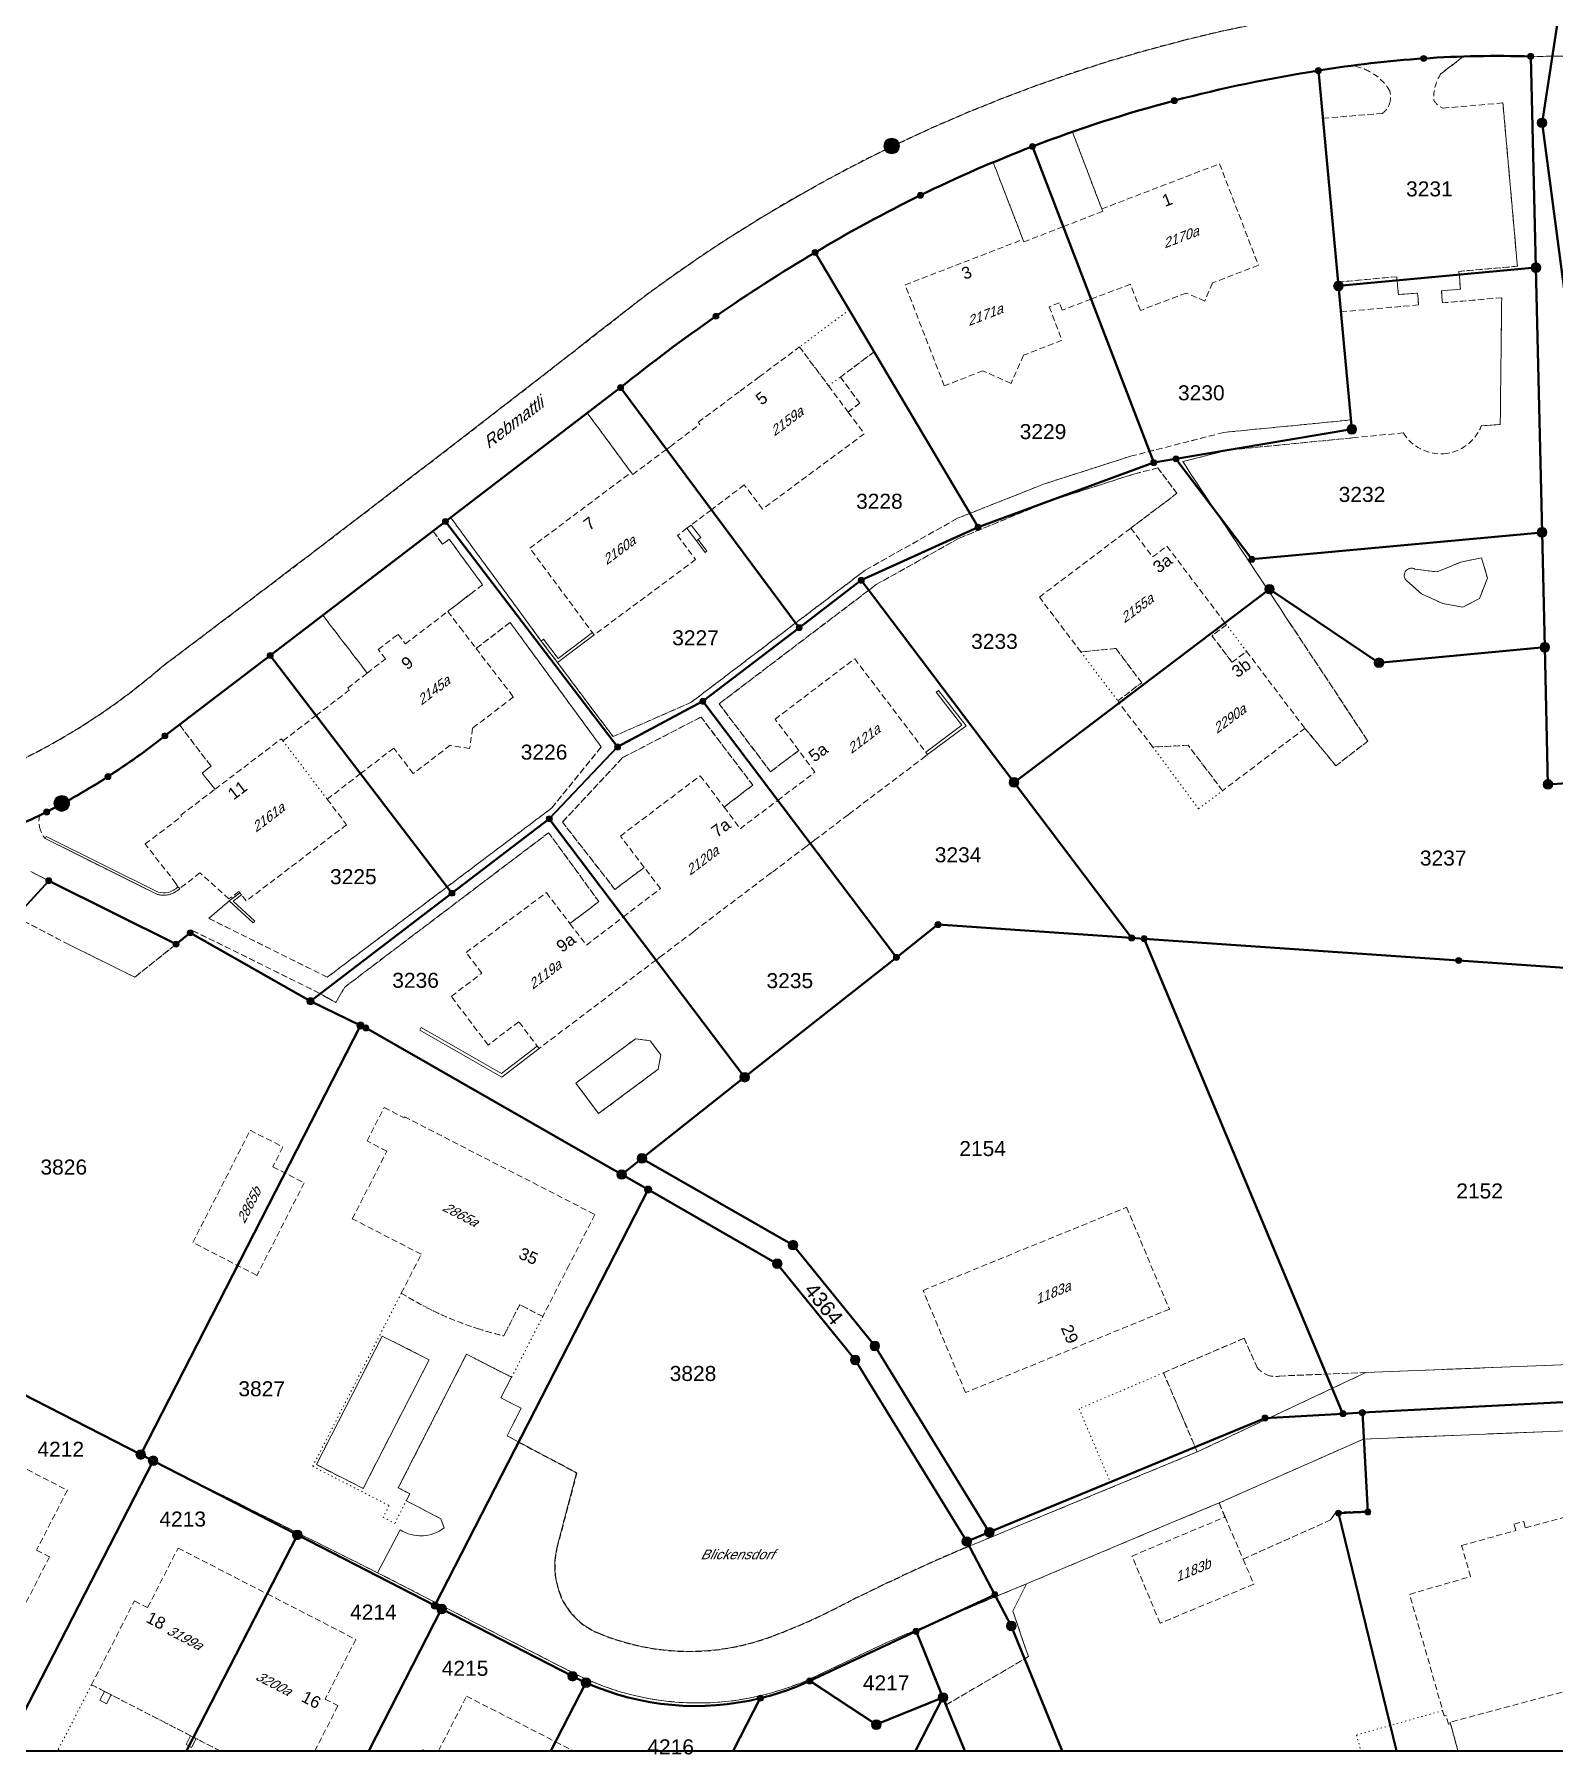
# Model space of a CAD drawing. Header units: metres. Extents: x 2681481 to 2682537, y 1228589 to 1229401.
# Drawn here: x 2681594.7 to 2681721.3, y 1228588.7 to 1228732 of the extents above; entities that cross this region are included whole.
import ezdxf
from ezdxf.enums import TextEntityAlignment as Align

# ---------------------------------------------------------------- set-up
doc = ezdxf.new("R2010")
doc.units = ezdxf.units.M
doc.linetypes.add('DASHED', pattern=[0.75, 0.5, -0.25])
doc.linetypes.add('DOT', pattern=[0.25, 0, -0.25])
for name, color, linetype, lineweight in [('AV_01132_LFP3_Bolzen', 253, 'Continuous', 18), ('AV_01219_Gebäudenummer_Objektnamen', 253, 'Continuous', 18), ('AV_01221_Strasse_Weg', 253, 'Continuous', 18), ('AV_01224_Wasserbecken', 253, 'Continuous', 18), ('AV_01225_Übrige_befestigte_Fläche', 253, 'DASHED', 18), ('AV_01229_Strassenbeschriftung_Objektname', 253, 'Continuous', 18), ('AV_01234_Gartenanlage', 253, 'DASHED', 18), ('AV_01241_Offenes_Gewässer', 253, 'Continuous', 18), ('AV_01251_Geschlossener_Wald', 253, 'DASHED', 18), ('AV_01313_Mauer_massiver_Sockel_Lawinenverbauung', 253, 'Continuous', 18), ('AV_01321_Unterirdisches_Gebäude_Reservoir_Unterstand', 253, 'Continuous', 18), ('AV_01529_Ortsname', 253, 'Continuous', 35), ('AV_01611_Parzelle', 253, 'Continuous', 40), ('AV_01619_Parzellennummer', 253, 'Continuous', 40), ('AV_01651_Markstein', 253, 'Continuous', 15), ('AV_01653_Bolzen', 253, 'Continuous', 15), ('AV_01657_Unversicherter_Grenzpunkt', 253, 'Continuous', 15)]:
    doc.layers.add(name, color=color, linetype=linetype, lineweight=lineweight)
doc.layers.add('AV_01231_Acker_Wiese_Weide', color=253, linetype='DASHED')
doc.layers.add('AV_01299', color=253, linetype='Continuous')
doc.styles.get("Standard").update_dxf_attribs({"font": 'arial.ttf'})

# ---------------------------------------------------------------- blocks, each defined once
blk = doc.blocks.new('LFP3BO')
at = {"true_color": 0xffffff}
h = blk.add_hatch(color=7, dxfattribs=at)
edge = h.paths.add_edge_path()
edge.add_arc((0, 0), 0.65, 0, 360)
for radius in [0.65, 0.25]:
    blk.add_circle((0, 0), radius)
blk = doc.blocks.new('GPM')
at = {"true_color": 0xffffff}
h = blk.add_hatch(color=7, dxfattribs=at)
edge = h.paths.add_edge_path()
edge.add_arc((0, 0), 0.4, 0, 360)
blk.add_circle((0, 0), 0.4)
blk = doc.blocks.new('GPBOL')
at = {"true_color": 0xffffff}
h = blk.add_hatch(color=7, dxfattribs=at)
edge = h.paths.add_edge_path()
edge.add_arc((0, 0), 0.25, 0, 360)
blk.add_circle((0, 0), 0.25)
blk = doc.blocks.new('GPUV')
at = {"true_color": 0xffffff}
h = blk.add_hatch(color=7, dxfattribs=at)
edge = h.paths.add_edge_path()
edge.add_arc((0, 0), 0.3, 0, 360)
at = {"color": 7, "true_color": 0xffffff}
blk.add_circle((0, 0), 0.3, dxfattribs=at)
blk.add_circle((0, 0), 0.08)

msp = doc.modelspace()

# ---------------------------------------------------------------- linework, layer by layer
at = {"layer": 'AV_01221_Strasse_Weg', "linetype": 'Continuous'}
for points in [[(2681695.98, 1228732.72, 0.013298), (2681690.41, 1228731.45, 0.100539), (2681644.62, 1228709.45, -0.00467), (2681605.49, 1228679.41, -0.09128), (2681588.07, 1228669.16, -0.096375)], [(2681590.49, 1228664.92, 0.019023), (2681595.18, 1228666.94), (2681595.77, 1228667.22, 0.025385), (2681600.87, 1228670.16, 0.02502), (2681605.61, 1228673.56), (2681606.82, 1228674.48), (2681614.38, 1228680.25), (2681618.76, 1228683.6), (2681627.93, 1228690.62), (2681629.4, 1228691.74), (2681640.78, 1228700.44), (2681643.55, 1228702.55, -0.017928), (2681651.49, 1228708.5, -0.017762), (2681659.74, 1228713.8, -0.021362), (2681668.52, 1228718.57, -0.014007), (2681674.57, 1228721.32, -0.007374), (2681677.84, 1228722.63, -0.007752), (2681681.17, 1228723.85, -0.019208), (2681689.66, 1228726.45, -0.02636), (2681701.65, 1228728.95, -0.007589), (2681704.41, 1228729.36, -0.016488), (2681710.41, 1228729.96, -0.009098), (2681713.71, 1228730.12, -0.015469), (2681719.33, 1228730.13), (2681721.12, 1228730.14), (2681722.14, 1228730.15, -0.105595)], [(2681730.36, 1228621.52), (2681705.6, 1228620.54), (2681691.56, 1228613.93), (2681676.61, 1228607.74), (2681674.48, 1228606.87), (2681672.58, 1228606.08), (2681672.25, 1228605.95, 0.015026), (2681662.52, 1228601.44, -0.031767), (2681656.28, 1228598.62, -0.192953), (2681641.73, 1228598.83, -0.21795), (2681638.43, 1228602.28, -0.148124), (2681638.28, 1228606.06), (2681639.89, 1228612.19), (2681635.07, 1228614.75), (2681634.1, 1228615.27), (2681634.58, 1228616.22), (2681635.27, 1228617.56), (2681634.66, 1228617.88), (2681633.58, 1228618.44), (2681634.48, 1228620.14), (2681631.7, 1228621.56), (2681630.73, 1228622.07), (2681625.04, 1228610.94), (2681625.99, 1228610.45), (2681625.69, 1228609.85), (2681626.53, 1228609.43), (2681628.57, 1228608.37), (2681628.87, 1228607.6, -0.310953), (2681625.2, 1228607.44), (2681623.31, 1228603.87), (2681639.68, 1228595.49, 0.233108), (2681659.81, 1228595.25), (2681664.52, 1228597.5, -0.015172), (2681668.14, 1228599.09), (2681674.79, 1228601.88), (2681677.35, 1228602.95), (2681689.12, 1228607.9), (2681689.12, 1228607.9), (2681693.38, 1228609.68), (2681705.4, 1228615), (2681730.5, 1228616.02)]]:
    msp.add_lwpolyline(points, format="xyb", dxfattribs=at)
msp.add_lwpolyline([(2681593.19, 1228658.48), (2681595.94, 1228661.49), (2681594.45, 1228662.25)], dxfattribs=at)
at = {"layer": 'AV_01224_Wasserbecken', "linetype": 'Continuous'}
for points in [[(2681646.69, 1228645.79), (2681646.9, 1228646.98), (2681646.01, 1228648.17), (2681644.8, 1228648.33), (2681639.82, 1228644.64), (2681641.71, 1228642.1), (2681646.69, 1228645.79)], [(2681618.22, 1228612.87), (2681622.11, 1228610.89), (2681627.61, 1228621.6), (2681623.71, 1228623.58), (2681618.22, 1228612.87)]]:
    msp.add_lwpolyline(points, close=True, dxfattribs=at)
at = {"layer": 'AV_01225_Übrige_befestigte_Fläche'}
msp.add_lwpolyline([(2681594.45, 1228662.25), (2681595.94, 1228661.49), (2681593.19, 1228658.48), (2681597.6, 1228656.18), (2681603.1, 1228653.45), (2681606.54, 1228656.21), (2681607.72, 1228657.15), (2681607.94, 1228657.33), (2681618.46, 1228652.14), (2681619.84, 1228651.35), (2681620.58, 1228652.63), (2681637.56, 1228665.49), (2681641.74, 1228659.75), (2681639.33, 1228657.92), (2681640.71, 1228656.13), (2681643.78, 1228658.48), (2681646.87, 1228660.84), (2681645.52, 1228662.6), (2681643.08, 1228660.77), (2681638.71, 1228666.37), (2681643.72, 1228671.74), (2681650.25, 1228675.12), (2681654.56, 1228669.45), (2681652.17, 1228667.63), (2681653.5, 1228665.82), (2681656.63, 1228668.18), (2681659.73, 1228670.53), (2681658.39, 1228672.34), (2681656.04, 1228670.57), (2681651.75, 1228676.22), (2681664.83, 1228686.15), (2681671.69, 1228689.99), (2681679.21, 1228693.09), (2681686.37, 1228695.38), (2681688.28, 1228695.86), (2681689.87, 1228693.75), (2681686.03, 1228690.85), (2681687.85, 1228688.45), (2681689.04, 1228689.35), (2681693.87, 1228682.97), (2681693.99, 1228682.8), (2681692.79, 1228681.89), (2681694.46, 1228679.68), (2681695.67, 1228680.59), (2681698.84, 1228676.4), (2681700.53, 1228674.18), (2681703.11, 1228671.06), (2681705.77, 1228673.12), (2681699.2, 1228683.06), (2681699.2, 1228683.06), (2681690.35, 1228696.39), (2681694.14, 1228697.35), (2681704.5, 1228698.37), (2681708.72, 1228698.78, 0.280819), (2681712.09, 1228697.05, 0.289251), (2681715.21, 1228699.36), (2681716.79, 1228699.49), (2681716.91, 1228710.04), (2681711.98, 1228709.61), (2681711.89, 1228710.61), (2681713.48, 1228710.75), (2681713.35, 1228712.23), (2681718.22, 1228712.66), (2681717.01, 1228726.26), (2681712.01, 1228725.82, -0.158544), (2681711.26, 1228726.48, -0.164263), (2681711.85, 1228728.69), (2681713.71, 1228730.12, 0.009098), (2681710.41, 1228729.96, 0.016488), (2681704.41, 1228729.36, -0.089101), (2681705.89, 1228728.88, -0.135288), (2681707.59, 1228727.26, -0.150102), (2681707.58, 1228726.23, -0.151175), (2681706.99, 1228725.39), (2681702.02, 1228724.98), (2681703.29, 1228711.34), (2681708.17, 1228711.79), (2681708.31, 1228710.29), (2681709.9, 1228710.43), (2681709.99, 1228709.44), (2681703.52, 1228708.86), (2681704.36, 1228699.86), (2681693.76, 1228698.82), (2681686, 1228696.83), (2681678.75, 1228694.51), (2681671.6, 1228691.67), (2681663.92, 1228687.35), (2681649.4, 1228676.33), (2681642.92, 1228673.49), (2681638.3, 1228679.65), (2681636.94, 1228681.45), (2681629.4, 1228691.74), (2681627.93, 1228690.62), (2681628.72, 1228689.51), (2681629.29, 1228689.92), (2681632.06, 1228686.13), (2681631.08, 1228685.39), (2681629.26, 1228683.99), (2681629.16, 1228683.91), (2681630.19, 1228682.58), (2681631.52, 1228680.83), (2681634.35, 1228683), (2681641.94, 1228672.63), (2681637.81, 1228667.54), (2681619.13, 1228653.46), (2681609.27, 1228658.36), (2681610.97, 1228659.81), (2681611.86, 1228660.49), (2681611.77, 1228660.6), (2681610.94, 1228659.97), (2681608.53, 1228662.14), (2681606.84, 1228660.83, -0.139023), (2681605.91, 1228660.33, -0.120947), (2681604.99, 1228660.35), (2681595.64, 1228665, -0.1177), (2681595.18, 1228665.94, -0.111222), (2681595.18, 1228666.94, -0.019023), (2681590.49, 1228664.92)], format="xyb", dxfattribs=at)
for points in [[(2681674.57, 1228721.32), (2681677.05, 1228714.89), (2681677.13, 1228714.69), (2681680.04, 1228715.81), (2681680.41, 1228715.96), (2681683.69, 1228717.23), (2681683.61, 1228717.43), (2681681.17, 1228723.85, 0.007752), (2681677.84, 1228722.63, 0.007374), (2681674.57, 1228721.32)], [(2681664.65, 1228705.52), (2681659.74, 1228713.8, 0.017762), (2681651.49, 1228708.5, 0.017928), (2681643.55, 1228702.55), (2681640.78, 1228700.44), (2681644.43, 1228695.49), (2681644.56, 1228695.32), (2681647.05, 1228697.18), (2681647.36, 1228697.41), (2681647.7, 1228697.66), (2681650.15, 1228699.5), (2681650.02, 1228699.68), (2681653.5, 1228702.26), (2681655.09, 1228703.44), (2681658.45, 1228705.94), (2681660.87, 1228702.7), (2681662.49, 1228700.52), (2681663.47, 1228701.25), (2681661.85, 1228703.43), (2681664.65, 1228705.52)], [(2681691.56, 1228613.93), (2681705.6, 1228620.54), (2681698.45, 1228620.25, -0.14582), (2681697.38, 1228620.34, -0.136825), (2681696.56, 1228620.95), (2681695.47, 1228623.39), (2681688.75, 1228620.52), (2681691.56, 1228613.93)], [(2681743.19, 1228589.03), (2681739.63, 1228600.39, -0.234563), (2681739.53, 1228599.63, -0.19004), (2681739.01, 1228599.27), (2681736.71, 1228598.68), (2681735.64, 1228598.4), (2681736.34, 1228595.89), (2681731.83, 1228594.63), (2681731.35, 1228596.44), (2681712.63, 1228591.43), (2681712.66, 1228591.3), (2681713.27, 1228589.03), (2681743.19, 1228589.03)]]:
    msp.add_lwpolyline(points, format="xyb", close=True, dxfattribs=at)
for points in [[(2681615.44, 1228673.14), (2681618.2, 1228675.25), (2681620.96, 1228677.36), (2681620.83, 1228677.54), (2681622.45, 1228678.78), (2681618.76, 1228683.6), (2681614.38, 1228680.25), (2681606.82, 1228674.48), (2681609.45, 1228671.03), (2681608.7, 1228670.45), (2681609.79, 1228669.11), (2681615.31, 1228673.31), (2681615.44, 1228673.14)], [(2681693.38, 1228609.68), (2681693.88, 1228608.51), (2681695.38, 1228605), (2681702.66, 1228608.26), (2681703.1, 1228608.92), (2681705.76, 1228609), (2681705.4, 1228615), (2681693.38, 1228609.68)], [(2681676.21, 1228600.66), (2681677.35, 1228602.95), (2681674.79, 1228601.88), (2681668.14, 1228599.09), (2681670.7, 1228592.89), (2681677.5, 1228596.88), (2681676.21, 1228600.66)]]:
    msp.add_lwpolyline(points, close=True, dxfattribs=at)
at = {"layer": 'AV_01231_Acker_Wiese_Weide'}
msp.add_lwpolyline([(2681482.55, 1229065.97), (2681482.55, 1228752.2), (2681496.52, 1228749.21), (2681523.35, 1228743.48), (2681526.47, 1228739.15), (2681536.18, 1228704.08), (2681569.32, 1228666.04, 0.096375), (2681588.07, 1228669.16, 0.09128), (2681605.49, 1228679.41, 0.00467), (2681644.62, 1228709.45, -0.100539), (2681690.41, 1228731.45, -0.013298), (2681695.98, 1228732.72, -0.029497), (2681708.46, 1228734.45), (2681708.65, 1228734.47, 0.369992), (2681711.63, 1228737.92, -0.009231), (2681706.58, 1228751.26, -0.107092), (2681704.14, 1228768.67, -0.162121), (2681709.14, 1228781.9, -0.036195), (2681721.25, 1228792.55, 0.023757), (2681724.52, 1228794.64)], format="xyb", dxfattribs=at)
msp.add_lwpolyline([(2681645.84, 1228635.77), (2681635.07, 1228614.75), (2681639.89, 1228612.19), (2681638.28, 1228606.06, 0.148124), (2681638.43, 1228602.28, 0.21795), (2681641.73, 1228598.83, 0.192953), (2681656.28, 1228598.62, 0.031767), (2681662.52, 1228601.44, -0.015026), (2681672.25, 1228605.95), (2681672.58, 1228606.08), (2681672.37, 1228606.47), (2681663.08, 1228621.59), (2681656.59, 1228629.6), (2681645.84, 1228635.77)], format="xyb", close=True, dxfattribs=at)
at = {"layer": 'AV_01234_Gartenanlage'}
for points in [[(2681726.25, 1228669.89), (2681720.76, 1228669.51), (2681720.5, 1228680.93), (2681720.27, 1228690.5), (2681719.76, 1228712.54), (2681719.33, 1228730.13, 0.015469), (2681713.71, 1228730.12), (2681711.85, 1228728.69, 0.164263), (2681711.26, 1228726.48, 0.158544), (2681712.01, 1228725.82), (2681717.01, 1228726.26), (2681718.22, 1228712.66), (2681713.35, 1228712.23), (2681713.48, 1228710.75), (2681711.89, 1228710.61), (2681711.98, 1228709.61), (2681716.91, 1228710.04), (2681716.79, 1228699.49), (2681715.21, 1228699.36, -0.289251), (2681712.09, 1228697.05, -0.280819), (2681708.72, 1228698.78), (2681704.5, 1228698.37), (2681694.14, 1228697.35), (2681690.35, 1228696.39), (2681699.2, 1228683.06), (2681705.77, 1228673.12), (2681703.11, 1228671.06), (2681700.53, 1228674.18), (2681693.67, 1228668.99), (2681690.8, 1228672.77), (2681687.87, 1228672.62), (2681685.05, 1228676.29), (2681684.95, 1228676.47), (2681686.94, 1228677.98), (2681684.78, 1228680.83), (2681681.87, 1228680.54), (2681678.42, 1228685.11), (2681686.03, 1228690.85), (2681689.87, 1228693.75), (2681688.28, 1228695.86), (2681686.37, 1228695.38), (2681679.21, 1228693.09), (2681671.69, 1228689.99), (2681664.83, 1228686.15), (2681651.75, 1228676.22), (2681656.04, 1228670.57), (2681658.39, 1228672.34), (2681656.41, 1228674.94), (2681663.04, 1228679.97), (2681668.96, 1228672.19), (2681669.11, 1228671.99), (2681668.94, 1228671.86), (2681662.67, 1228667.12), (2681662.49, 1228666.98), (2681659.73, 1228664.89), (2681659.34, 1228664.6), (2681659.01, 1228664.35), (2681656.27, 1228662.27), (2681656.08, 1228662.14), (2681649.79, 1228657.38), (2681649.62, 1228657.24), (2681646.85, 1228655.15), (2681646.5, 1228654.89), (2681636.76, 1228647.52), (2681635.07, 1228649.75), (2681632.52, 1228647.81), (2681629.45, 1228651.86), (2681632, 1228653.79), (2681630.69, 1228655.52), (2681637.37, 1228660.5), (2681639.33, 1228657.92), (2681641.74, 1228659.75), (2681637.56, 1228665.49), (2681620.58, 1228652.63), (2681619.84, 1228651.35), (2681618.46, 1228652.14), (2681607.94, 1228657.33), (2681607.72, 1228657.15), (2681606.54, 1228656.21), (2681603.1, 1228653.45), (2681597.6, 1228656.18), (2681593.19, 1228658.48)], [(2681592.62, 1228619.35), (2681603.6, 1228613.71), (2681623.31, 1228603.87), (2681625.2, 1228607.44, 0.310953), (2681628.87, 1228607.6), (2681628.57, 1228608.37), (2681626.53, 1228609.43), (2681625.69, 1228609.85), (2681625.99, 1228610.45), (2681625.04, 1228610.94), (2681630.73, 1228622.07), (2681631.7, 1228621.56), (2681634.48, 1228620.14), (2681633.58, 1228618.44), (2681634.66, 1228617.88), (2681635.27, 1228617.56), (2681634.58, 1228616.22), (2681634.1, 1228615.27), (2681635.07, 1228614.75), (2681645.84, 1228635.77), (2681656.59, 1228629.6), (2681663.08, 1228621.59), (2681672.37, 1228606.47), (2681672.58, 1228606.08), (2681674.48, 1228606.87), (2681676.61, 1228607.74), (2681691.56, 1228613.93), (2681688.75, 1228620.52), (2681695.47, 1228623.39), (2681696.56, 1228620.95, 0.136825), (2681697.38, 1228620.34, 0.14582), (2681698.45, 1228620.25), (2681705.6, 1228620.54), (2681730.36, 1228621.52, 0.085204)], [(2681730.5, 1228616.02), (2681705.4, 1228615), (2681705.76, 1228609), (2681703.1, 1228608.92), (2681702.66, 1228608.26), (2681695.38, 1228605), (2681696.27, 1228602.92), (2681688.47, 1228599.66), (2681686.13, 1228605.26), (2681693.88, 1228608.51), (2681693.38, 1228609.68), (2681689.12, 1228607.9), (2681677.35, 1228602.95), (2681676.21, 1228600.66), (2681677.5, 1228596.88), (2681670.7, 1228592.89), (2681668.14, 1228599.09, 0.015172), (2681664.52, 1228597.5), (2681659.81, 1228595.25, -0.233108), (2681639.68, 1228595.49), (2681623.31, 1228603.87), (2681603.6, 1228613.71), (2681592.62, 1228619.35)]]:
    msp.add_lwpolyline(points, format="xyb", dxfattribs=at)
for points in [[(2681693.76, 1228698.82), (2681704.36, 1228699.86), (2681703.52, 1228708.86), (2681709.99, 1228709.44), (2681709.9, 1228710.43), (2681708.31, 1228710.29), (2681708.17, 1228711.79), (2681703.29, 1228711.34), (2681702.02, 1228724.98), (2681706.99, 1228725.39, 0.151175), (2681707.58, 1228726.23, 0.150102), (2681707.59, 1228727.26, 0.135288), (2681705.89, 1228728.88, 0.089101), (2681704.41, 1228729.36, 0.007589), (2681701.65, 1228728.95, 0.02636), (2681689.66, 1228726.45, 0.019208), (2681681.17, 1228723.85), (2681683.61, 1228717.43), (2681693.42, 1228721.19), (2681696.65, 1228712.74), (2681692.83, 1228711.27), (2681692.19, 1228709.76), (2681690.64, 1228710.43), (2681686.83, 1228708.98), (2681686, 1228711.16), (2681682.72, 1228709.92), (2681680.49, 1228709.07), (2681680.32, 1228709), (2681680.09, 1228709.61), (2681679.24, 1228709.29), (2681680.3, 1228706.49), (2681677.1, 1228705.25), (2681676.06, 1228702.9), (2681673.72, 1228703.95), (2681670.5, 1228702.7), (2681667.24, 1228711.11), (2681677.05, 1228714.89), (2681674.57, 1228721.32, 0.014007), (2681668.52, 1228718.57, 0.021362), (2681659.74, 1228713.8), (2681664.65, 1228705.52), (2681661.85, 1228703.43), (2681663.47, 1228701.25), (2681662.49, 1228700.52), (2681663.84, 1228698.71), (2681655.37, 1228692.44), (2681653.85, 1228694.45), (2681651.11, 1228692.38), (2681649.43, 1228691.11), (2681649.07, 1228690.84), (2681648.28, 1228690.24), (2681649.8, 1228688.23), (2681641.35, 1228681.96), (2681636, 1228689.18), (2681644.43, 1228695.49), (2681640.78, 1228700.44), (2681629.4, 1228691.74), (2681636.94, 1228681.45), (2681638.3, 1228679.65), (2681642.92, 1228673.49), (2681649.4, 1228676.33), (2681663.92, 1228687.35), (2681671.6, 1228691.67), (2681678.75, 1228694.51), (2681686, 1228696.83), (2681693.76, 1228698.82)], [(2681715.06, 1228684.99), (2681713.68, 1228684.27), (2681712, 1228684.57), (2681710.23, 1228685.38), (2681709, 1228686.46, -0.888539), (2681709.69, 1228687.44), (2681711.55, 1228687.2), (2681713.5, 1228688.03), (2681715.23, 1228688.38), (2681715.72, 1228686.68), (2681715.06, 1228684.99)], [(2681595.77, 1228667.22), (2681595.18, 1228666.94, 0.111222), (2681595.18, 1228665.94, 0.1177), (2681595.64, 1228665), (2681604.99, 1228660.35, 0.120947), (2681605.91, 1228660.33, 0.139023), (2681606.84, 1228660.83), (2681606.7, 1228660.98), (2681606.53, 1228661.27), (2681604.17, 1228664.29), (2681603.97, 1228664.55), (2681607, 1228666.85), (2681606.93, 1228666.94), (2681609.79, 1228669.11), (2681608.7, 1228670.45), (2681609.45, 1228671.03), (2681606.82, 1228674.48), (2681605.61, 1228673.56, -0.02502), (2681600.87, 1228670.16, -0.025385), (2681595.77, 1228667.22)], [(2681639.27, 1228629.51), (2681637.07, 1228625.2), (2681635.15, 1228626.19), (2681633.82, 1228623.59, -0.020586), (2681631.6, 1228624.21, -0.063167), (2681625.29, 1228627.15), (2681626.95, 1228630.39), (2681621.21, 1228633.34), (2681624.09, 1228638.97), (2681622.44, 1228639.82), (2681623.87, 1228642.61), (2681625.52, 1228641.76), (2681625.56, 1228641.84), (2681641.41, 1228633.69), (2681639.27, 1228629.51)]]:
    msp.add_lwpolyline(points, format="xyb", close=True, dxfattribs=at)
for points in [[(2681631.08, 1228685.39), (2681632.06, 1228686.13), (2681629.29, 1228689.92), (2681628.72, 1228689.51), (2681627.93, 1228690.62), (2681618.76, 1228683.6), (2681622.45, 1228678.78), (2681623.99, 1228679.96), (2681623.38, 1228680.75), (2681625.02, 1228682), (2681625.63, 1228681.21), (2681629.16, 1228683.91), (2681629.26, 1228683.99), (2681631.08, 1228685.39)], [(2681641.94, 1228672.63), (2681634.35, 1228683), (2681631.52, 1228680.83), (2681633.83, 1228677.83), (2681634.63, 1228676.79), (2681631.23, 1228674.2), (2681630.98, 1228672.49), (2681629.36, 1228672.77), (2681626.29, 1228670.42), (2681624.66, 1228672.54), (2681621.9, 1228670.41), (2681619.12, 1228668.28), (2681620.74, 1228666.15), (2681612.38, 1228659.81), (2681611.98, 1228660.33), (2681611.86, 1228660.49), (2681610.97, 1228659.81), (2681609.27, 1228658.36), (2681619.13, 1228653.46), (2681637.81, 1228667.54), (2681641.94, 1228672.63)], [(2681643.08, 1228660.77), (2681645.52, 1228662.6), (2681643.53, 1228665.21), (2681650.18, 1228670.23), (2681652.17, 1228667.63), (2681654.56, 1228669.45), (2681650.25, 1228675.12), (2681643.72, 1228671.74), (2681638.71, 1228666.37), (2681643.08, 1228660.77)], [(2681646.9, 1228646.98), (2681646.69, 1228645.79), (2681641.71, 1228642.1), (2681639.82, 1228644.64), (2681644.8, 1228648.33), (2681646.01, 1228648.17), (2681646.9, 1228646.98)], [(2681614.59, 1228637.68), (2681617.21, 1228636.33), (2681613.27, 1228628.63), (2681607.93, 1228631.37), (2681612.72, 1228640.71), (2681615.43, 1228639.32), (2681614.59, 1228637.68)], [(2681689.24, 1228625.81), (2681672.27, 1228618.87), (2681668.73, 1228627.38), (2681685.68, 1228634.3), (2681689.24, 1228625.81)], [(2681622.11, 1228610.89), (2681618.22, 1228612.87), (2681623.71, 1228623.58), (2681627.61, 1228621.6), (2681622.11, 1228610.89)], [(2681582.72, 1228618.31), (2681590.13, 1228614.51), (2681597.49, 1228610.74), (2681594.93, 1228605.75), (2681596, 1228605.2), (2681592.44, 1228598.23), (2681591.36, 1228598.78), (2681590.84, 1228599.05), (2681584.22, 1228602.45), (2681584, 1228602.56), (2681583.76, 1228602.68), (2681575.51, 1228606.91), (2681579.09, 1228613.87), (2681580.16, 1228613.32), (2681582.72, 1228618.31)]]:
    msp.add_lwpolyline(points, close=True, dxfattribs=at)
msp.add_lwpolyline([(2681590.67, 1228589.03), (2681610.22, 1228589.03), (2681608.21, 1228590.06), (2681607.99, 1228590.18), (2681607.75, 1228590.3), (2681601.13, 1228593.7), (2681600.58, 1228593.99), (2681599.5, 1228594.54), (2681603.08, 1228601.52), (2681604.17, 1228600.96), (2681606.71, 1228605.92), (2681614.12, 1228602.11), (2681621.5, 1228598.32), (2681618.95, 1228593.35), (2681620.02, 1228592.8), (2681618.09, 1228589.03), (2681627.05, 1228589.03), (2681627.1, 1228589.12), (2681627.28, 1228589.03), (2681628.39, 1228589.03), (2681630.73, 1228593.59), (2681638.14, 1228589.79), (2681639.63, 1228589.03), (2681713.27, 1228589.03), (2681713.27, 1228589.03), (2681712.66, 1228591.3), (2681712.47, 1228591.25), (2681712.27, 1228591.99), (2681712.12, 1228591.95), (2681709.24, 1228602.07), (2681714.32, 1228603.55), (2681713.57, 1228606.14), (2681718.08, 1228607.38), (2681717.93, 1228607.91), (2681718.74, 1228608.13), (2681718.89, 1228607.6), (2681731.58, 1228611.09)], dxfattribs=at)
at = {"layer": 'AV_01241_Offenes_Gewässer', "linetype": 'Continuous'}
msp.add_lwpolyline([(2681713.68, 1228684.27), (2681715.06, 1228684.99), (2681715.72, 1228686.68), (2681715.23, 1228688.38), (2681713.5, 1228688.03), (2681711.55, 1228687.2), (2681709.69, 1228687.44, 0.888539), (2681709, 1228686.46), (2681710.23, 1228685.38), (2681712, 1228684.57), (2681713.68, 1228684.27)], format="xyb", close=True, dxfattribs=at)
at = {"layer": 'AV_01251_Geschlossener_Wald'}
msp.add_lwpolyline([(2681727.94, 1228723.49, -0.014468), (2681728.09, 1228727.5, 0.106004), (2681725.4, 1228729.46, 0.105595), (2681722.14, 1228730.15), (2681721.12, 1228730.14), (2681719.33, 1228730.13), (2681719.76, 1228712.54), (2681720.27, 1228690.5), (2681720.5, 1228680.93), (2681720.76, 1228669.51), (2681726.25, 1228669.89), (2681728.48, 1228670.04), (2681727.95, 1228690.66, -0.003212), (2681727.81, 1228701.87, -0.003323), (2681727.81, 1228713.01), (2681727.94, 1228723.49)], format="xyb", close=True, dxfattribs=at)
at = {"layer": 'AV_01313_Mauer_massiver_Sockel_Lawinenverbauung', "linetype": 'Continuous'}
for points in [[(2681650.22, 1228690.07), (2681649.43, 1228691.11), (2681649.07, 1228690.84), (2681649.86, 1228689.8), (2681650, 1228689.91), (2681650.22, 1228690.07)], [(2681650.73, 1228688.94), (2681650, 1228689.91), (2681649.86, 1228689.8), (2681650.59, 1228688.83), (2681650.73, 1228688.94)], [(2681638.3, 1228679.65), (2681641.35, 1228681.96), (2681641.21, 1228682.15), (2681638.35, 1228680), (2681637.14, 1228681.6), (2681636.94, 1228681.45), (2681638.3, 1228679.65)], [(2681672.31, 1228674.39), (2681670.03, 1228677.34), (2681669.83, 1228677.19), (2681671.96, 1228674.44), (2681668.96, 1228672.19), (2681669.11, 1228671.99), (2681672.31, 1228674.39)], [(2681613.1, 1228658.13), (2681611.28, 1228659.79), (2681611.98, 1228660.33), (2681611.86, 1228660.49), (2681610.97, 1228659.81), (2681612.96, 1228657.99), (2681613.1, 1228658.13)], [(2681633.65, 1228645.13), (2681636.76, 1228647.52), (2681636.61, 1228647.72), (2681633.63, 1228645.43), (2681626.96, 1228649.27), (2681626.83, 1228649.05), (2681633.65, 1228645.13)], [(2681600.75, 1228592.96), (2681601.13, 1228593.7), (2681600.58, 1228593.99), (2681600.2, 1228593.25), (2681600.75, 1228592.96)], [(2681607.83, 1228589.32), (2681608.21, 1228590.06), (2681607.75, 1228590.3), (2681607.37, 1228589.56), (2681607.83, 1228589.32)]]:
    msp.add_lwpolyline(points, dxfattribs=at)
msp.add_lwpolyline([(2681605.04, 1228660.54), (2681595.73, 1228665.18), (2681595.64, 1228665), (2681604.99, 1228660.35, 0.120947), (2681605.91, 1228660.33, 0.139023), (2681606.84, 1228660.83), (2681606.7, 1228660.98, -0.138031), (2681605.87, 1228660.52, -0.120316), (2681605.04, 1228660.54)], format="xyb", dxfattribs=at)
at = {"layer": 'AV_01321_Unterirdisches_Gebäude_Reservoir_Unterstand', "linetype": 'DOT'}
for points in [[(2681662.58, 1228709.02), (2681658.45, 1228705.94), (2681660.87, 1228702.7)], [(2681660.87, 1228702.7), (2681661.85, 1228703.43), (2681664.65, 1228705.52), (2681662.58, 1228709.02)], [(2681695.67, 1228680.59), (2681693.99, 1228682.8), (2681692.79, 1228681.89), (2681694.46, 1228679.68), (2681695.67, 1228680.59)], [(2681686.94, 1228677.98), (2681684.78, 1228680.83), (2681681.87, 1228680.54), (2681684.95, 1228676.47), (2681686.94, 1228677.98)], [(2681615.44, 1228673.14), (2681619.12, 1228668.28)], [(2681693.67, 1228668.99), (2681690.8, 1228672.77), (2681687.87, 1228672.62), (2681691.68, 1228667.48), (2681693.67, 1228668.99)], [(2681624.76, 1228607.98), (2681625.99, 1228610.45), (2681625.04, 1228610.94), (2681630.73, 1228622.07), (2681634.48, 1228620.14)], [(2681688.75, 1228620.52), (2681681.72, 1228617.52), (2681684.34, 1228611.38), (2681691.37, 1228614.38)], [(2681691.37, 1228614.38), (2681691.27, 1228614.61), (2681688.75, 1228620.52)], [(2681599.5, 1228594.54), (2681597.6, 1228590.83)], [(2681610.22, 1228589.03), (2681608.21, 1228590.06), (2681607.99, 1228590.18), (2681607.99, 1228590.18), (2681607.75, 1228590.3), (2681607.75, 1228590.3), (2681601.13, 1228593.7), (2681601.13, 1228593.7), (2681600.58, 1228593.99), (2681600.58, 1228593.99), (2681599.5, 1228594.54), (2681599.5, 1228594.54)], [(2681711.99, 1228592.39), (2681704.82, 1228590.35), (2681704.82, 1228590.35), (2681705.2, 1228589.03)], [(2681712.66, 1228591.3), (2681712.47, 1228591.25), (2681712.27, 1228591.99), (2681712.12, 1228591.95), (2681711.99, 1228592.39)], [(2681597.6, 1228590.83), (2681596.72, 1228589.15), (2681596.72, 1228589.15), (2681596.95, 1228589.03)], [(2681713.27, 1228589.03), (2681712.66, 1228591.3)]]:
    msp.add_lwpolyline(points, dxfattribs=at)
msp.add_lwpolyline([(2681634.48, 1228620.14), (2681637.07, 1228625.2), (2681635.15, 1228626.19), (2681633.82, 1228623.59), (2681631.6, 1228624.21, -0.063167), (2681625.29, 1228627.15), (2681617.92, 1228612.73), (2681624.28, 1228609.46), (2681623.78, 1228608.48), (2681624.76, 1228607.98)], format="xyb", dxfattribs=at)
at = {"layer": 'AV_01611_Parzelle', "linetype": 'Continuous'}
for points in [[(2681745.42, 1228768.29, -0.013291), (2681747.96, 1228770.93), (2681755.98, 1228801.78), (2681759.83, 1228815.98), (2681763.44, 1228829.3), (2681759.96, 1228830.02), (2681761.45, 1228851.56), (2681761.81, 1228856.71), (2681754.15, 1228836.96), (2681744.38, 1228803.8), (2681725.37, 1228757.8), (2681720.27, 1228724.6), (2681724.77, 1228690.56), (2681727.95, 1228690.66, -0.00321), (2681727.81, 1228701.87, -0.003323), (2681727.81, 1228713.01), (2681727.94, 1228723.49, -0.021514), (2681728.25, 1228729.48, -0.021503), (2681729.06, 1228735.43, -0.045991), (2681732.52, 1228747.47, -0.045963), (2681738.11, 1228758.67, -0.044543), (2681745.42, 1228768.29)], [(2681703.32, 1228711.02), (2681719.76, 1228712.54), (2681719.33, 1228730.13, 0.024332), (2681710.41, 1228729.96, 0.023958), (2681701.65, 1228728.95), (2681703.32, 1228711.02)], [(2681689.79, 1228696.62), (2681704.43, 1228699.08), (2681703.32, 1228711.02), (2681701.65, 1228728.95, 0.02636), (2681689.66, 1228726.45, 0.026834), (2681677.84, 1228722.63), (2681687.94, 1228696.31), (2681689.79, 1228696.62)], [(2681687.94, 1228696.31), (2681677.84, 1228722.63, 0.021754), (2681668.52, 1228718.57, 0.021362), (2681659.74, 1228713.8), (2681673.31, 1228690.92), (2681687.94, 1228696.31)], [(2681658.42, 1228682.56), (2681663.59, 1228686.51), (2681673.31, 1228690.92), (2681659.74, 1228713.8, 0.017762), (2681651.49, 1228708.5, 0.017928), (2681643.55, 1228702.55), (2681658.42, 1228682.56)], [(2681617.73, 1228651.45), (2681629.51, 1228660.45), (2681614.38, 1228680.25), (2681605.61, 1228673.56, -0.02502), (2681600.87, 1228670.16, -0.025385), (2681595.77, 1228667.22, -0.021455), (2681590.49, 1228664.92, -0.021513), (2681585.04, 1228663.08), (2681593.19, 1228658.48), (2681595.94, 1228661.49), (2681606.54, 1228656.21), (2681607.72, 1228657.15), (2681617.73, 1228651.45)], [(2681729.47, 1228643.53), (2681729.04, 1228653.76), (2681728.17, 1228653.82), (2681713.33, 1228654.85), (2681687.14, 1228656.66), (2681703.69, 1228617.11), (2681705.31, 1228617.2), (2681733.89, 1228618.67, -0.033789), (2681730.83, 1228631.07, -0.033144), (2681729.47, 1228643.53)], [(2681668.15, 1228598.99), (2681674.71, 1228602.04), (2681672.37, 1228606.47), (2681663.08, 1228621.59), (2681656.59, 1228629.6), (2681645.84, 1228635.77), (2681628.09, 1228601.13), (2681628.65, 1228600.85), (2681639.55, 1228595.25, 0.014067), (2681640.67, 1228594.71, 0.166492), (2681655.18, 1228593.42, 0.04858), (2681659.3, 1228594.86), (2681668.15, 1228598.99)], [(2681637.75, 1228589.03), (2681640.67, 1228594.71, -0.014067), (2681639.55, 1228595.25), (2681628.65, 1228600.85), (2681622.58, 1228589.03), (2681637.75, 1228589.03)], [(2681652.93, 1228589.03), (2681655.18, 1228593.42, -0.166492), (2681640.67, 1228594.71), (2681637.75, 1228589.03), (2681652.93, 1228589.03)], [(2681655.18, 1228593.42), (2681652.93, 1228589.03), (2681668.1, 1228589.03), (2681670.39, 1228593.48), (2681664.84, 1228591.22), (2681659.3, 1228594.86, -0.04858), (2681655.18, 1228593.42)]]:
    msp.add_lwpolyline(points, format="xyb", close=True, dxfattribs=at)
msp.add_lwpolyline([(2681724.77, 1228690.56), (2681720.27, 1228724.6), (2681725.37, 1228757.8)], dxfattribs=at)
msp.add_lwpolyline([(2681590.49, 1228664.92, 0.021455), (2681595.77, 1228667.22, 0.025385), (2681600.87, 1228670.16, 0.02502), (2681605.61, 1228673.56), (2681614.38, 1228680.25), (2681628.96, 1228691.4), (2681643.55, 1228702.55, -0.017928), (2681651.49, 1228708.5, -0.017762), (2681659.74, 1228713.8, -0.021362), (2681668.52, 1228718.57, -0.021754), (2681677.84, 1228722.63, -0.026834), (2681689.66, 1228726.45, -0.02636), (2681701.65, 1228728.95, -0.023958), (2681710.41, 1228729.96, -0.024332), (2681719.33, 1228730.13), (2681719.76, 1228712.54), (2681720.27, 1228690.5), (2681720.5, 1228680.93), (2681720.76, 1228669.51), (2681726.25, 1228669.89)], format="xyb", dxfattribs=at)
for points in [[(2681704.43, 1228699.08), (2681689.79, 1228696.62), (2681696.11, 1228688.26), (2681720.27, 1228690.5), (2681719.76, 1228712.54), (2681703.32, 1228711.02), (2681704.43, 1228699.08)], [(2681628.96, 1228691.4), (2681643.3, 1228672.63), (2681650.4, 1228676.43), (2681658.42, 1228682.56), (2681643.55, 1228702.55), (2681628.96, 1228691.4)], [(2681706.69, 1228679.64), (2681720.5, 1228680.93), (2681720.27, 1228690.5), (2681696.11, 1228688.26), (2681689.79, 1228696.62), (2681687.94, 1228696.31), (2681673.31, 1228690.92), (2681663.59, 1228686.51), (2681676.31, 1228669.68), (2681697.58, 1228685.77), (2681706.69, 1228679.64)], [(2681643.3, 1228672.63), (2681628.96, 1228691.4), (2681614.38, 1228680.25), (2681629.51, 1228660.45), (2681637.61, 1228666.65), (2681643.3, 1228672.63)], [(2681658.42, 1228682.56), (2681650.4, 1228676.43), (2681666.51, 1228655.11), (2681669.97, 1228657.84), (2681686.1, 1228656.73), (2681676.31, 1228669.68), (2681663.59, 1228686.51), (2681658.42, 1228682.56)], [(2681728.17, 1228653.82), (2681726.25, 1228669.89), (2681720.76, 1228669.51), (2681720.5, 1228680.93), (2681706.69, 1228679.64), (2681697.58, 1228685.77), (2681676.31, 1228669.68), (2681686.1, 1228656.73), (2681687.14, 1228656.66), (2681713.33, 1228654.85), (2681728.17, 1228653.82)], [(2681643.3, 1228672.63), (2681637.61, 1228666.65), (2681653.88, 1228645.13), (2681666.51, 1228655.11), (2681650.4, 1228676.43), (2681643.3, 1228672.63)], [(2681643.64, 1228637.03), (2681645.33, 1228638.37), (2681653.88, 1228645.13), (2681637.61, 1228666.65), (2681629.51, 1228660.45), (2681617.73, 1228651.45), (2681621.89, 1228649.44), (2681622.34, 1228649.23), (2681643.64, 1228637.03)], [(2681592.62, 1228619.35), (2681603.6, 1228613.71), (2681621.89, 1228649.44), (2681617.73, 1228651.45), (2681607.72, 1228657.15), (2681606.54, 1228656.21), (2681595.94, 1228661.49), (2681593.19, 1228658.48), (2681578.55, 1228626.58), (2681592.62, 1228619.35)], [(2681697.21, 1228616.75), (2681703.69, 1228617.11), (2681687.14, 1228656.66), (2681686.1, 1228656.73), (2681669.97, 1228657.84), (2681666.51, 1228655.11), (2681653.88, 1228645.13), (2681645.33, 1228638.37), (2681657.91, 1228631.15), (2681664.72, 1228622.75), (2681674.25, 1228607.24), (2681697.21, 1228616.75)], [(2681616.64, 1228607.02), (2681628.09, 1228601.13), (2681645.84, 1228635.77), (2681643.64, 1228637.03), (2681622.34, 1228649.23), (2681621.89, 1228649.44), (2681603.6, 1228613.71), (2681604.63, 1228613.19), (2681616.64, 1228607.02)], [(2681645.84, 1228635.77), (2681656.59, 1228629.6), (2681663.08, 1228621.59), (2681672.37, 1228606.47), (2681674.25, 1228607.24), (2681664.72, 1228622.75), (2681657.91, 1228631.15), (2681645.33, 1228638.37), (2681643.64, 1228637.03), (2681645.84, 1228635.77)], [(2681592.22, 1228589.03), (2681604.63, 1228613.19), (2681603.6, 1228613.71), (2681592.62, 1228619.35), (2681579.37, 1228593.55), (2681588.19, 1228589.03), (2681592.22, 1228589.03)], [(2681703.32, 1228608.83), (2681708.16, 1228589.03), (2681743.2, 1228589.03), (2681739.68, 1228600.39), (2681739.59, 1228600.37), (2681733.89, 1228618.67), (2681705.31, 1228617.2), (2681705.77, 1228608.93), (2681703.32, 1228608.83)], [(2681676.08, 1228599.44), (2681680.32, 1228589.03), (2681708.16, 1228589.03), (2681703.32, 1228608.83), (2681705.77, 1228608.93), (2681705.31, 1228617.2), (2681703.69, 1228617.11), (2681697.21, 1228616.75), (2681674.25, 1228607.24), (2681672.37, 1228606.47), (2681674.71, 1228602.04), (2681676.08, 1228599.44)], [(2681607.4, 1228589.03), (2681616.64, 1228607.02), (2681604.63, 1228613.19), (2681592.22, 1228589.03), (2681607.4, 1228589.03)], [(2681622.58, 1228589.03), (2681628.65, 1228600.85), (2681628.09, 1228601.13), (2681616.64, 1228607.02), (2681607.4, 1228589.03), (2681622.58, 1228589.03)], [(2681680.32, 1228589.03), (2681676.08, 1228599.44), (2681674.71, 1228602.04), (2681668.15, 1228598.99), (2681670.39, 1228593.48), (2681672.21, 1228589.03), (2681680.32, 1228589.03)], [(2681664.84, 1228591.22), (2681670.39, 1228593.48), (2681668.15, 1228598.99), (2681659.3, 1228594.86), (2681664.84, 1228591.22)], [(2681670.39, 1228593.48), (2681668.1, 1228589.03), (2681672.21, 1228589.03), (2681670.39, 1228593.48)]]:
    msp.add_lwpolyline(points, close=True, dxfattribs=at)

# ---------------------------------------------------------------- block references
at = {"layer": 'AV_01132_LFP3_Bolzen', "linetype": 'Continuous'}
for p in [(2681666.12, 1228722.67, 472.54), (2681597.02, 1228667.93, 473)]:
    msp.add_blockref('LFP3BO', p, dxfattribs=at)
at = {"layer": 'AV_01651_Markstein', "linetype": 'Continuous'}
for p in [(2681720.27, 1228724.6), (2681719.76, 1228712.54), (2681703.32, 1228711.02), (2681704.43, 1228699.08), (2681720.27, 1228690.5), (2681697.58, 1228685.77), (2681720.5, 1228680.93), (2681706.69, 1228679.64), (2681676.31, 1228669.68), (2681720.76, 1228669.51), (2681653.88, 1228645.13), (2681645.33, 1228638.37), (2681643.64, 1228637.03), (2681657.91, 1228631.15), (2681656.59, 1228629.6), (2681663.08, 1228621.59), (2681664.72, 1228622.75), (2681603.6, 1228613.71), (2681604.63, 1228613.19), (2681616.64, 1228607.02), (2681674.25, 1228607.24), (2681672.37, 1228606.47), (2681628.65, 1228600.85), (2681676.08, 1228599.44), (2681639.55, 1228595.25), (2681640.67, 1228594.71), (2681670.39, 1228593.48), (2681664.84, 1228591.22)]:
    msp.add_blockref('GPM', p, dxfattribs=at)
at = {"layer": 'AV_01653_Bolzen', "linetype": 'Continuous'}
for p in [(2681701.65, 1228728.95), (2681710.41, 1228729.96), (2681719.33, 1228730.13), (2681689.66, 1228726.45), (2681677.84, 1228722.63), (2681668.52, 1228718.57), (2681659.74, 1228713.8), (2681651.49, 1228708.5), (2681643.55, 1228702.55), (2681687.94, 1228696.31), (2681689.79, 1228696.62), (2681628.96, 1228691.4), (2681673.31, 1228690.92), (2681696.11, 1228688.26), (2681663.59, 1228686.51), (2681658.42, 1228682.56), (2681614.38, 1228680.25), (2681650.4, 1228676.43), (2681605.61, 1228673.56), (2681643.3, 1228672.63), (2681600.87, 1228670.16), (2681595.77, 1228667.22), (2681637.61, 1228666.65), (2681595.94, 1228661.49), (2681629.51, 1228660.45), (2681669.97, 1228657.84), (2681606.54, 1228656.21), (2681607.72, 1228657.15), (2681686.1, 1228656.73), (2681687.14, 1228656.66), (2681666.51, 1228655.11), (2681713.33, 1228654.85), (2681622.34, 1228649.23), (2681705.31, 1228617.2), (2681697.21, 1228616.75), (2681703.69, 1228617.11), (2681703.32, 1228608.83), (2681705.77, 1228608.93), (2681674.71, 1228602.04), (2681668.15, 1228598.99), (2681659.3, 1228594.86), (2681655.18, 1228593.42)]:
    msp.add_blockref('GPBOL', p, dxfattribs=at)
at = {"layer": 'AV_01657_Unversicherter_Grenzpunkt', "linetype": 'Continuous'}
for p in [(2681617.73, 1228651.45), (2681621.89, 1228649.44), (2681645.84, 1228635.77), (2681628.09, 1228601.13)]:
    msp.add_blockref('GPUV', p, dxfattribs=at)

# ---------------------------------------------------------------- texts
at = {"layer": 'AV_01219_Gebäudenummer_Objektnamen', "linetype": 'Continuous', "oblique": 27}
for s, rotation, p in [('2170a', 20.88, (2681690.15, 1228715.06)), ('2171a', 21.24, (2681673.84, 1228708.6)), ('2159a', 36.72, (2681657.35, 1228699.72)), ('2160a', 36.54, (2681643.38, 1228688.99)), ('2155a', 36.54, (2681686.5, 1228684.15)), ('2145a', 37.35, (2681627.94, 1228677.32)), ('2290a', 36.54, (2681694.2, 1228674.95)), ('2121a', 37.08, (2681663.75, 1228673.28)), ('2161a', 37.44, (2681614.17, 1228666.74)), ('2120a', 37.08, (2681650.31, 1228663.14)), ('2119a', 37.17, (2681637.21, 1228653.65)), ('2865b', 62.82, (2681612.59, 1228634.44)), ('2865a', 332.73, (2681630.19, 1228633.72)), ('1183a', 22.59, (2681679.49, 1228627.17)), ('1183b', 22.68, (2681691.15, 1228604.06)), ('3199a', 332.82, (2681607.23, 1228598.47)), ('3200a', 332.82, (2681614.63, 1228594.66))]:
    msp.add_text(s, height=0.8, rotation=rotation, dxfattribs=at).set_placement(p, align=Align.MIDDLE_CENTER)
at = {"layer": 'AV_01229_Strassenbeschriftung_Objektname', "oblique": 27}
msp.add_text('Rebmattli', height=1, rotation=37.35, dxfattribs=at).set_placement((2681634.57, 1228699.59), align=Align.MIDDLE_CENTER)
at = {"layer": 'AV_01299'}
for s, rotation, p in [('1', 21.06, (2681689.24, 1228718.8)), ('3', 21.06, (2681672.54, 1228712.73)), ('5', 37.26, (2681655.29, 1228702.3)), ('7', 37.26, (2681640.96, 1228691.87)), ('3a', 36.72, (2681688.99, 1228688.78)), ('9', 37.26, (2681625.79, 1228680.27)), ('3b', 36.72, (2681695.55, 1228680.08)), ('11', 37.26, (2681611.96, 1228669.9)), ('29', 292.77, (2681681.71, 1228623.22))]:
    msp.add_text(s, height=1, rotation=rotation, dxfattribs=at).set_placement(p, align=Align.TOP_RIGHT)
for s, rotation, p in [('5a', 36.72, (2681659.38, 1228671.72)), ('18', 332.82, (2681604.18, 1228600.25))]:
    msp.add_text(s, height=1, rotation=rotation, dxfattribs=at).set_placement(p, align=Align.MIDDLE_LEFT)
for s, rotation, p in [('7a', 36.72, (2681652.52, 1228666.37)), ('9a', 36.72, (2681639.62, 1228656.8)), ('16', 332.91, (2681618.49, 1228592.94))]:
    msp.add_text(s, height=1, rotation=rotation, dxfattribs=at).set_placement(p, align=Align.MIDDLE_RIGHT)
msp.add_text('35', height=1, rotation=336.87, dxfattribs=at).set_placement((2681635.57, 1228629.5), align=Align.BOTTOM_CENTER)
at = {"layer": 'AV_01529_Ortsname', "linetype": 'Continuous', "oblique": 27}
msp.add_text('Blickensdorf', height=0.8, dxfattribs=at).set_placement((2681653.23, 1228605.39), align=Align.MIDDLE_CENTER)
at = {"layer": 'AV_01619_Parzellennummer', "linetype": 'Continuous'}
for s, p in [('3231', (2681710.89, 1228719.1)), ('3230', (2681691.9, 1228702.12)), ('3229', (2681678.72, 1228698.89)), ('3228', (2681665.1, 1228693.09)), ('3232', (2681705.28, 1228693.66)), ('3227', (2681649.79, 1228681.72)), ('3233', (2681674.68, 1228681.42)), ('3226', (2681637.18, 1228672.2)), ('3234', (2681671.65, 1228663.65)), ('3237', (2681712.04, 1228663.38)), ('3225', (2681621.3, 1228661.83)), ('3236', (2681626.48, 1228653.2)), ('3235', (2681657.64, 1228653.17)), ('2154', (2681673.69, 1228639.19)), ('3826', (2681597.19, 1228637.65)), ('2152', (2681715.07, 1228635.66)), ('3828', (2681649.58, 1228620.46)), ('3827', (2681613.67, 1228619.19)), ('4212', (2681596.94, 1228614.15)), ('4213', (2681607.09, 1228608.34)), ('4214', (2681622.97, 1228600.59)), ('4215', (2681630.6, 1228595.91)), ('4217', (2681665.66, 1228594.7)), ('4216', (2681647.72, 1228589.37))]:
    msp.add_text(s, height=1.25, dxfattribs=at).set_placement(p, align=Align.MIDDLE_CENTER)
msp.add_text('4364', height=1.25, rotation=308.97, dxfattribs=at).set_placement((2681660.47, 1228626.26), align=Align.MIDDLE_CENTER)

doc.saveas('drawing.dxf')
